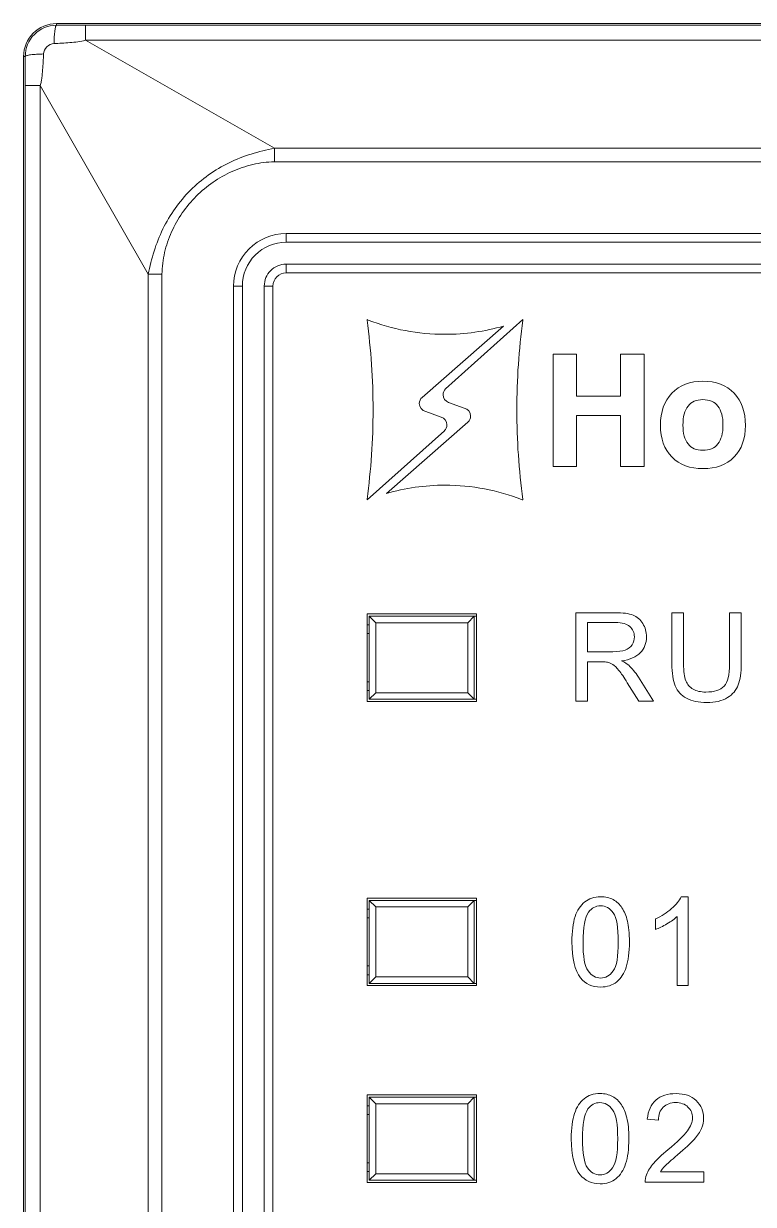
# Model space of a CAD drawing. Header units: millimetres. Extents: x 33157 to 59611, y -29750 to 1750.
# Drawn here: x 53530.83 to 53547.51, y -3609.7 to -3582.7 of the extents above; entities that cross this region are included whole.
import ezdxf

# ---------------------------------------------------------------- set-up
doc = ezdxf.new("R2010")
doc.units = ezdxf.units.MM
doc.layers.add('layer 1', color=7, linetype='Continuous', lineweight=18)

msp = doc.modelspace()

# ---------------------------------------------------------------- linework, layer by layer
at = {"layer": 'layer 1', "lineweight": 9}
for p, q in [((53531.582, -3582.699), (53531.582, -3582.735)), ((53532.246, -3582.736), (53532.246, -3583.078)), ((53530.832, -3583.449), (53530.832, -3681.948)), ((53530.87, -3584.113), (53530.87, -3584.113)), ((53530.87, -3584.113), (53530.87, -3681.284)), ((53531.212, -3584.113), (53531.212, -3584.113)), ((53531.212, -3584.113), (53531.212, -3681.284)), ((53536.563, -3585.545), (53536.563, -3585.861)), ((53536.832, -3587.499), (53536.832, -3587.699)), ((53536.832, -3588.199), (53536.832, -3588.399)), ((53533.678, -3588.429), (53533.678, -3676.968)), ((53533.994, -3588.429), (53533.994, -3676.968)), ((53535.632, -3588.699), (53535.632, -3588.699)), ((53535.632, -3588.699), (53535.632, -3676.698)), ((53535.832, -3588.699), (53535.832, -3588.699)), ((53535.832, -3588.699), (53535.832, -3676.698)), ((53536.332, -3588.699), (53536.332, -3676.698)), ((53536.532, -3588.699), (53536.532, -3676.698)), ((53538.682, -3596.199), (53538.682, -3598.199)), ((53538.732, -3596.249), (53538.732, -3598.149)), ((53538.882, -3596.399), (53538.882, -3597.999)), ((53540.982, -3596.399), (53540.982, -3597.999)), ((53541.132, -3596.249), (53541.132, -3598.149)), ((53541.182, -3596.199), (53541.182, -3598.199)), ((53538.682, -3602.699), (53538.682, -3604.699)), ((53538.732, -3602.749), (53538.732, -3604.649)), ((53538.882, -3602.899), (53538.882, -3604.499)), ((53540.982, -3602.899), (53540.982, -3604.499)), ((53541.132, -3602.749), (53541.132, -3604.649)), ((53541.182, -3602.699), (53541.182, -3604.699)), ((53538.682, -3607.199), (53538.682, -3609.199)), ((53538.732, -3607.249), (53538.732, -3609.149)), ((53541.132, -3607.249), (53541.132, -3609.149)), ((53541.182, -3607.199), (53541.182, -3609.199)), ((53538.882, -3607.399), (53538.882, -3608.999)), ((53540.982, -3607.399), (53540.982, -3608.999))]:
    msp.add_line(p, q, dxfattribs=at)
for points, knots in [([(53531.582, -3582.699), (53531.383, -3582.699), (53531.192, -3582.778), (53531.052, -3582.918), (53530.911, -3583.059), (53530.832, -3583.25), (53530.832, -3583.449)], [0, 0, 0, 0, 172938.178663, 172938.178663, 172938.178663, 345876.357327, 345876.357327, 345876.357327, 345876.357327]), ([(53531.582, -3582.735), (53531.393, -3582.735), (53531.211, -3582.81), (53531.078, -3582.944), (53530.944, -3583.078), (53530.869, -3583.259), (53530.869, -3583.449)], [0, 0, 0, 0, 172938.332979, 172938.332979, 172938.332979, 345876.665959, 345876.665959, 345876.665959, 345876.665959]), ([(53531.582, -3582.735), (53531.578, -3582.736), (53531.575, -3582.74), (53531.572, -3582.745), (53531.568, -3582.753), (53531.565, -3582.76), (53531.563, -3582.768), (53531.559, -3582.781), (53531.556, -3582.794), (53531.554, -3582.807), (53531.551, -3582.824), (53531.548, -3582.841), (53531.546, -3582.858), (53531.54, -3582.902), (53531.536, -3582.947), (53531.533, -3582.992), (53531.53, -3583.047), (53531.528, -3583.101), (53531.527, -3583.156)], [0, 0, 0, 0, 146819.577809, 146819.577809, 146819.577809, 293639.155617, 293639.155617, 293639.155617, 440458.733426, 440458.733426, 440458.733426, 587278.311234, 587278.311234, 587278.311234, 734097.889043, 734097.889043, 734097.889043, 880917.466851, 880917.466851, 880917.466851, 880917.466851]), ([(53531.289, -3583.393), (53531.293, -3583.334), (53531.321, -3583.274), (53531.364, -3583.231), (53531.408, -3583.187), (53531.467, -3583.159), (53531.527, -3583.156)], [0, 0, 0, 0, 172940.18544, 172940.18544, 172940.18544, 345880.37088, 345880.37088, 345880.37088, 345880.37088]), ([(53531.527, -3583.156), (53531.587, -3583.153), (53531.647, -3583.149), (53531.707, -3583.146), (53531.768, -3583.142), (53531.828, -3583.138), (53531.888, -3583.133), (53531.948, -3583.128), (53532.008, -3583.122), (53532.069, -3583.115), (53532.129, -3583.108), (53532.19, -3583.1), (53532.246, -3583.078)], [0, 0, 0, 0, 153350.72458, 153350.72458, 153350.72458, 306701.449159, 306701.449159, 306701.449159, 460052.173739, 460052.173739, 460052.173739, 613402.898318, 613402.898318, 613402.898318, 613402.898318]), ([(53530.869, -3583.449), (53530.87, -3583.444), (53530.874, -3583.441), (53530.878, -3583.439), (53530.886, -3583.434), (53530.894, -3583.432), (53530.902, -3583.429), (53530.914, -3583.426), (53530.927, -3583.423), (53530.94, -3583.42), (53530.957, -3583.417), (53530.974, -3583.415), (53530.991, -3583.412), (53531.036, -3583.406), (53531.081, -3583.403), (53531.126, -3583.4), (53531.18, -3583.396), (53531.235, -3583.394), (53531.289, -3583.393)], [0, 0, 0, 0, 146818.858922, 146818.858922, 146818.858922, 293637.717843, 293637.717843, 293637.717843, 440456.576765, 440456.576765, 440456.576765, 587275.435687, 587275.435687, 587275.435687, 734094.294609, 734094.294609, 734094.294609, 880913.15353, 880913.15353, 880913.15353, 880913.15353]), ([(53531.212, -3584.113), (53531.223, -3584.085), (53531.23, -3584.055), (53531.235, -3584.025), (53531.241, -3583.995), (53531.245, -3583.965), (53531.249, -3583.935), (53531.256, -3583.875), (53531.262, -3583.815), (53531.267, -3583.755), (53531.271, -3583.694), (53531.275, -3583.634), (53531.279, -3583.574), (53531.283, -3583.514), (53531.286, -3583.453), (53531.289, -3583.393)], [0, 0, 0, 0, 149066.354055, 149066.354055, 149066.354055, 298132.70811, 298132.70811, 298132.70811, 447199.062165, 447199.062165, 447199.062165, 596265.41622, 596265.41622, 596265.41622, 745331.770275, 745331.770275, 745331.770275, 745331.770275]), ([(53536.563, -3585.545), (53536.475, -3585.566), (53536.386, -3585.586), (53536.298, -3585.608), (53536.21, -3585.63), (53536.122, -3585.654), (53536.035, -3585.681), (53535.862, -3585.735), (53535.692, -3585.802), (53535.529, -3585.881), (53535.365, -3585.961), (53535.209, -3586.054), (53535.06, -3586.159), (53534.912, -3586.265), (53534.773, -3586.382), (53534.644, -3586.511), (53534.516, -3586.639), (53534.398, -3586.779), (53534.293, -3586.927), (53534.187, -3587.075), (53534.094, -3587.232), (53534.015, -3587.395), (53533.935, -3587.559), (53533.869, -3587.729), (53533.814, -3587.902), (53533.787, -3587.989), (53533.763, -3588.076), (53533.741, -3588.164), (53533.719, -3588.252), (53533.7, -3588.341), (53533.678, -3588.429)], [0, 0, 0, 0, 141607.531599, 141607.531599, 141607.531599, 283215.063199, 283215.063199, 283215.063199, 424822.594798, 424822.594798, 424822.594798, 566430.126398, 566430.126398, 566430.126398, 708037.657997, 708037.657997, 708037.657997, 849645.189597, 849645.189597, 849645.189597, 991252.721196, 991252.721196, 991252.721196, 1132860.252796, 1132860.252796, 1132860.252796, 1274467.784395, 1274467.784395, 1274467.784395, 1416075.315994, 1416075.315994, 1416075.315994, 1416075.315994]), ([(53536.563, -3585.861), (53536.397, -3585.861), (53536.23, -3585.883), (53536.068, -3585.921), (53535.906, -3585.959), (53535.748, -3586.013), (53535.596, -3586.081), (53535.293, -3586.216), (53535.014, -3586.409), (53534.778, -3586.645), (53534.543, -3586.881), (53534.35, -3587.16), (53534.214, -3587.462), (53534.146, -3587.614), (53534.092, -3587.772), (53534.054, -3587.935), (53534.017, -3588.097), (53533.994, -3588.263), (53533.994, -3588.429)], [0, 0, 0, 0, 146832.635, 146832.635, 146832.635, 293665.270001, 293665.270001, 293665.270001, 440497.905001, 440497.905001, 440497.905001, 587330.540002, 587330.540002, 587330.540002, 734163.175002, 734163.175002, 734163.175002, 880995.810003, 880995.810003, 880995.810003, 880995.810003]), ([(53536.832, -3587.499), (53536.514, -3587.499), (53536.209, -3587.625), (53535.984, -3587.85), (53535.759, -3588.075), (53535.632, -3588.38), (53535.632, -3588.699)], [0, 0, 0, 0, 172961.595065, 172961.595065, 172961.595065, 345923.190131, 345923.190131, 345923.190131, 345923.190131]), ([(53536.832, -3587.699), (53536.567, -3587.699), (53536.313, -3587.804), (53536.125, -3587.991), (53535.937, -3588.179), (53535.832, -3588.433), (53535.832, -3588.699)], [0, 0, 0, 0, 172962.433945, 172962.433945, 172962.433945, 345924.867891, 345924.867891, 345924.867891, 345924.867891]), ([(53536.832, -3588.199), (53536.699, -3588.199), (53536.572, -3588.251), (53536.479, -3588.345), (53536.385, -3588.439), (53536.332, -3588.566), (53536.332, -3588.699)], [0, 0, 0, 0, 172964.531623, 172964.531623, 172964.531623, 345929.063246, 345929.063246, 345929.063246, 345929.063246]), ([(53536.832, -3588.399), (53536.753, -3588.399), (53536.676, -3588.43), (53536.62, -3588.486), (53536.564, -3588.543), (53536.532, -3588.619), (53536.532, -3588.699)], [0, 0, 0, 0, 172965.370654, 172965.370654, 172965.370654, 345930.741307, 345930.741307, 345930.741307, 345930.741307])]:
    msp.add_open_spline(points, degree=3, knots=knots, dxfattribs=at)
for points in [[(53564.782, -3582.699), (53564.782, -3582.699), (53531.582, -3582.699), (53531.582, -3582.699)], [(53531.582, -3582.735), (53531.803, -3582.736), (53532.025, -3582.736), (53532.246, -3582.736)], [(53532.246, -3582.736), (53532.246, -3582.736), (53564.118, -3582.736), (53564.118, -3582.736)], [(53532.246, -3583.078), (53532.246, -3583.078), (53564.118, -3583.078), (53564.118, -3583.078)], [(53532.246, -3583.078), (53532.246, -3583.078), (53536.563, -3585.545), (53536.563, -3585.545)], [(53530.869, -3583.449), (53530.869, -3583.449), (53530.832, -3583.449), (53530.832, -3583.449)], [(53530.87, -3584.113), (53530.87, -3583.891), (53530.869, -3583.67), (53530.869, -3583.449)], [(53530.87, -3584.113), (53530.87, -3584.113), (53531.212, -3584.113), (53531.212, -3584.113)], [(53531.212, -3584.113), (53531.212, -3584.113), (53533.678, -3588.429), (53533.678, -3588.429)], [(53559.801, -3585.545), (53559.801, -3585.545), (53536.563, -3585.545), (53536.563, -3585.545)], [(53559.801, -3585.861), (53559.801, -3585.861), (53536.563, -3585.861), (53536.563, -3585.861)], [(53536.832, -3587.499), (53536.832, -3587.499), (53559.532, -3587.499), (53559.532, -3587.499)], [(53536.832, -3587.699), (53536.832, -3587.699), (53559.532, -3587.699), (53559.532, -3587.699)], [(53559.532, -3588.199), (53559.532, -3588.199), (53536.832, -3588.199), (53536.832, -3588.199)], [(53533.994, -3588.429), (53533.994, -3588.429), (53533.678, -3588.429), (53533.678, -3588.429)], [(53559.532, -3588.399), (53559.532, -3588.399), (53536.832, -3588.399), (53536.832, -3588.399)], [(53535.632, -3588.699), (53535.632, -3588.699), (53535.832, -3588.699), (53535.832, -3588.699)], [(53536.532, -3588.699), (53536.532, -3588.699), (53536.332, -3588.699), (53536.332, -3588.699)], [(53541.182, -3596.199), (53541.182, -3596.199), (53538.682, -3596.199), (53538.682, -3596.199)], [(53538.732, -3596.449), (53538.732, -3596.449), (53538.682, -3596.449), (53538.682, -3596.449)], [(53538.732, -3596.249), (53538.732, -3596.249), (53541.182, -3596.249), (53541.182, -3596.249)], [(53538.732, -3596.249), (53538.732, -3596.249), (53538.882, -3596.399), (53538.882, -3596.399)], [(53540.982, -3596.399), (53540.982, -3596.399), (53538.882, -3596.399), (53538.882, -3596.399)], [(53541.132, -3596.249), (53541.132, -3596.249), (53540.982, -3596.399), (53540.982, -3596.399)], [(53538.732, -3596.649), (53538.732, -3596.649), (53538.682, -3596.649), (53538.682, -3596.649)], [(53538.682, -3597.749), (53538.682, -3597.749), (53538.732, -3597.749), (53538.732, -3597.749)], [(53538.682, -3597.949), (53538.682, -3597.949), (53538.732, -3597.949), (53538.732, -3597.949)], [(53538.732, -3598.149), (53538.732, -3598.149), (53538.882, -3597.999), (53538.882, -3597.999)], [(53538.882, -3597.999), (53538.882, -3597.999), (53540.982, -3597.999), (53540.982, -3597.999)], [(53541.132, -3598.149), (53541.132, -3598.149), (53540.982, -3597.999), (53540.982, -3597.999)], [(53538.682, -3598.199), (53538.682, -3598.199), (53541.182, -3598.199), (53541.182, -3598.199)], [(53538.732, -3598.149), (53538.732, -3598.149), (53541.182, -3598.149), (53541.182, -3598.149)], [(53541.182, -3602.699), (53541.182, -3602.699), (53538.682, -3602.699), (53538.682, -3602.699)], [(53538.732, -3602.749), (53538.732, -3602.749), (53541.182, -3602.749), (53541.182, -3602.749)], [(53538.732, -3602.749), (53538.732, -3602.749), (53538.882, -3602.899), (53538.882, -3602.899)], [(53540.982, -3602.899), (53540.982, -3602.899), (53538.882, -3602.899), (53538.882, -3602.899)], [(53541.132, -3602.749), (53541.132, -3602.749), (53540.982, -3602.899), (53540.982, -3602.899)], [(53538.732, -3602.949), (53538.732, -3602.949), (53538.682, -3602.949), (53538.682, -3602.949)], [(53538.732, -3603.149), (53538.732, -3603.149), (53538.682, -3603.149), (53538.682, -3603.149)], [(53538.682, -3604.249), (53538.682, -3604.249), (53538.732, -3604.249), (53538.732, -3604.249)], [(53538.682, -3604.449), (53538.682, -3604.449), (53538.732, -3604.449), (53538.732, -3604.449)], [(53538.732, -3604.649), (53538.732, -3604.649), (53538.882, -3604.499), (53538.882, -3604.499)], [(53538.882, -3604.499), (53538.882, -3604.499), (53540.982, -3604.499), (53540.982, -3604.499)], [(53541.132, -3604.649), (53541.132, -3604.649), (53540.982, -3604.499), (53540.982, -3604.499)], [(53538.682, -3604.699), (53538.682, -3604.699), (53541.182, -3604.699), (53541.182, -3604.699)], [(53538.732, -3604.649), (53538.732, -3604.649), (53541.182, -3604.649), (53541.182, -3604.649)], [(53541.182, -3607.199), (53541.182, -3607.199), (53538.682, -3607.199), (53538.682, -3607.199)], [(53538.732, -3607.249), (53538.732, -3607.249), (53541.182, -3607.249), (53541.182, -3607.249)], [(53538.732, -3607.249), (53538.732, -3607.249), (53538.882, -3607.399), (53538.882, -3607.399)], [(53541.132, -3607.249), (53541.132, -3607.249), (53540.982, -3607.399), (53540.982, -3607.399)], [(53538.732, -3607.449), (53538.732, -3607.449), (53538.682, -3607.449), (53538.682, -3607.449)], [(53540.982, -3607.399), (53540.982, -3607.399), (53538.882, -3607.399), (53538.882, -3607.399)], [(53538.732, -3607.649), (53538.732, -3607.649), (53538.682, -3607.649), (53538.682, -3607.649)], [(53538.682, -3608.749), (53538.682, -3608.749), (53538.732, -3608.749), (53538.732, -3608.749)], [(53538.682, -3608.949), (53538.682, -3608.949), (53538.732, -3608.949), (53538.732, -3608.949)], [(53538.732, -3609.149), (53538.732, -3609.149), (53541.182, -3609.149), (53541.182, -3609.149)], [(53538.732, -3609.149), (53538.732, -3609.149), (53538.882, -3608.999), (53538.882, -3608.999)], [(53538.882, -3608.999), (53538.882, -3608.999), (53540.982, -3608.999), (53540.982, -3608.999)], [(53541.132, -3609.149), (53541.132, -3609.149), (53540.982, -3608.999), (53540.982, -3608.999)], [(53538.682, -3609.199), (53538.682, -3609.199), (53541.182, -3609.199), (53541.182, -3609.199)]]:
    msp.add_open_spline(points, degree=3, dxfattribs=at)
at = {"layer": 'layer 1'}
for points, knots in [([(53540.377, -3591.697), (53540.377, -3591.697), (53540.377, -3591.697), (53540.377, -3591.697), (53540.377, -3591.697), (53540.022, -3591.567), (53540.022, -3591.567), (53539.938, -3591.549), (53539.875, -3591.474), (53539.875, -3591.385), (53539.875, -3591.33), (53539.9, -3591.28), (53539.939, -3591.246), (53539.939, -3591.246), (53539.938, -3591.245), (53539.938, -3591.245), (53539.938, -3591.245), (53541.801, -3589.616), (53541.801, -3589.616), (53541.376, -3589.738), (53540.927, -3589.804), (53540.462, -3589.804), (53539.844, -3589.804), (53539.253, -3589.688), (53538.709, -3589.477), (53538.7, -3589.474), (53538.691, -3589.471), (53538.682, -3589.468), (53538.682, -3589.468), (53538.682, -3589.48), (53538.682, -3589.48), (53538.772, -3590.15), (53538.82, -3590.833), (53538.82, -3591.528), (53538.82, -3592.223), (53538.772, -3592.906), (53538.682, -3593.576), (53538.682, -3593.576), (53538.682, -3593.591), (53538.682, -3593.591), (53538.682, -3593.591), (53540.449, -3592.008), (53540.449, -3592.008), (53540.449, -3592.008), (53540.449, -3592.007), (53540.449, -3592.007), (53540.484, -3591.973), (53540.506, -3591.926), (53540.506, -3591.873), (53540.506, -3591.79), (53540.452, -3591.721), (53540.377, -3591.697)], [0, 0, 0, 0, 138287.019992, 138287.019992, 138287.019992, 276574.039984, 276574.039984, 276574.039984, 414861.059976, 414861.059976, 414861.059976, 553148.079968, 553148.079968, 553148.079968, 691435.09996, 691435.09996, 691435.09996, 829722.119952, 829722.119952, 829722.119952, 968009.139944, 968009.139944, 968009.139944, 1106296.159936, 1106296.159936, 1106296.159936, 1244583.179928, 1244583.179928, 1244583.179928, 1382870.19992, 1382870.19992, 1382870.19992, 1521157.219912, 1521157.219912, 1521157.219912, 1659444.239904, 1659444.239904, 1659444.239904, 1797731.259896, 1797731.259896, 1797731.259896, 1936018.279888, 1936018.279888, 1936018.279888, 2074305.29988, 2074305.29988, 2074305.29988, 2212592.319872, 2212592.319872, 2212592.319872, 2350879.339865, 2350879.339865, 2350879.339865, 2350879.339865]), ([(53540.547, -3591.361), (53540.547, -3591.361), (53540.547, -3591.361), (53540.547, -3591.361), (53540.547, -3591.361), (53540.903, -3591.491), (53540.903, -3591.491), (53540.987, -3591.509), (53541.05, -3591.583), (53541.05, -3591.673), (53541.05, -3591.728), (53541.025, -3591.778), (53540.986, -3591.812), (53540.986, -3591.812), (53540.986, -3591.813), (53540.986, -3591.813), (53540.986, -3591.813), (53539.123, -3593.442), (53539.123, -3593.442), (53539.549, -3593.32), (53539.998, -3593.254), (53540.462, -3593.254), (53541.081, -3593.254), (53541.671, -3593.37), (53542.215, -3593.581), (53542.224, -3593.584), (53542.233, -3593.587), (53542.243, -3593.59), (53542.243, -3593.59), (53542.243, -3593.578), (53542.243, -3593.578), (53542.152, -3592.908), (53542.105, -3592.225), (53542.105, -3591.53), (53542.105, -3590.835), (53542.152, -3590.151), (53542.243, -3589.481), (53542.243, -3589.481), (53542.243, -3589.467), (53542.243, -3589.467), (53542.243, -3589.467), (53540.475, -3591.05), (53540.475, -3591.05), (53540.475, -3591.05), (53540.476, -3591.051), (53540.476, -3591.051), (53540.44, -3591.085), (53540.418, -3591.132), (53540.418, -3591.185), (53540.418, -3591.268), (53540.473, -3591.337), (53540.547, -3591.361)], [0, 0, 0, 0, 138292.712549, 138292.712549, 138292.712549, 276585.425098, 276585.425098, 276585.425098, 414878.137648, 414878.137648, 414878.137648, 553170.850197, 553170.850197, 553170.850197, 691463.562746, 691463.562746, 691463.562746, 829756.275295, 829756.275295, 829756.275295, 968048.987845, 968048.987845, 968048.987845, 1106341.700394, 1106341.700394, 1106341.700394, 1244634.412943, 1244634.412943, 1244634.412943, 1382927.125492, 1382927.125492, 1382927.125492, 1521219.838041, 1521219.838041, 1521219.838041, 1659512.550591, 1659512.550591, 1659512.550591, 1797805.26314, 1797805.26314, 1797805.26314, 1936097.975689, 1936097.975689, 1936097.975689, 2074390.688238, 2074390.688238, 2074390.688238, 2212683.400788, 2212683.400788, 2212683.400788, 2350976.113337, 2350976.113337, 2350976.113337, 2350976.113337]), ([(53542.936, -3590.26), (53542.936, -3590.26), (53543.204, -3590.26), (53543.204, -3590.26), (53543.204, -3590.26), (53543.473, -3590.26), (53543.473, -3590.26), (53543.473, -3590.26), (53543.473, -3591.22), (53543.473, -3591.22), (53543.473, -3591.22), (53544.477, -3591.22), (53544.477, -3591.22), (53544.477, -3591.22), (53544.477, -3590.26), (53544.477, -3590.26), (53544.477, -3590.26), (53544.744, -3590.26), (53544.744, -3590.26), (53544.744, -3590.26), (53545.013, -3590.26), (53545.013, -3590.26), (53545.013, -3590.26), (53545.013, -3592.826), (53545.013, -3592.826), (53545.013, -3592.826), (53544.746, -3592.826), (53544.746, -3592.826), (53544.746, -3592.826), (53544.477, -3592.826), (53544.477, -3592.826), (53544.477, -3592.826), (53544.477, -3591.662), (53544.477, -3591.662), (53544.477, -3591.662), (53543.473, -3591.662), (53543.473, -3591.662), (53543.473, -3591.662), (53543.473, -3592.826), (53543.473, -3592.826), (53543.473, -3592.826), (53543.205, -3592.826), (53543.205, -3592.826), (53543.205, -3592.826), (53542.936, -3592.826), (53542.936, -3592.826), (53542.936, -3592.826), (53542.936, -3590.26), (53542.936, -3590.26)], [0, 0, 0, 0, 138695.047949, 138695.047949, 138695.047949, 277390.095898, 277390.095898, 277390.095898, 416085.143847, 416085.143847, 416085.143847, 554780.191796, 554780.191796, 554780.191796, 693475.239745, 693475.239745, 693475.239745, 832170.287695, 832170.287695, 832170.287695, 970865.335644, 970865.335644, 970865.335644, 1109560.383593, 1109560.383593, 1109560.383593, 1248255.431542, 1248255.431542, 1248255.431542, 1386950.479491, 1386950.479491, 1386950.479491, 1525645.52744, 1525645.52744, 1525645.52744, 1664340.575389, 1664340.575389, 1664340.575389, 1803035.623338, 1803035.623338, 1803035.623338, 1941730.671287, 1941730.671287, 1941730.671287, 2080425.719236, 2080425.719236, 2080425.719236, 2219120.767186, 2219120.767186, 2219120.767186, 2219120.767186]), ([(53545.651, -3592.609), (53545.476, -3592.431), (53545.388, -3592.19), (53545.388, -3591.888), (53545.388, -3591.578), (53545.476, -3591.333), (53545.651, -3591.151), (53545.826, -3590.969), (53546.062, -3590.877), (53546.359, -3590.877), (53546.658, -3590.877), (53546.895, -3590.969), (53547.07, -3591.151), (53547.245, -3591.333), (53547.332, -3591.578), (53547.332, -3591.888), (53547.332, -3592.19), (53547.245, -3592.431), (53547.07, -3592.609), (53546.895, -3592.787), (53546.658, -3592.876), (53546.359, -3592.876), (53546.062, -3592.876), (53545.826, -3592.787), (53545.651, -3592.609)], [0, 0, 0, 0, 143602.524298, 143602.524298, 143602.524298, 287205.048595, 287205.048595, 287205.048595, 430807.572893, 430807.572893, 430807.572893, 574410.09719, 574410.09719, 574410.09719, 718012.621488, 718012.621488, 718012.621488, 861615.145785, 861615.145785, 861615.145785, 1005217.670083, 1005217.670083, 1005217.670083, 1148820.19438, 1148820.19438, 1148820.19438, 1148820.19438]), ([(53546.701, -3592.31), (53546.779, -3592.212), (53546.818, -3592.069), (53546.818, -3591.882), (53546.818, -3591.691), (53546.779, -3591.545), (53546.701, -3591.446), (53546.622, -3591.346), (53546.509, -3591.297), (53546.359, -3591.297), (53546.21, -3591.297), (53546.096, -3591.346), (53546.019, -3591.446), (53545.941, -3591.545), (53545.902, -3591.691), (53545.902, -3591.882), (53545.902, -3592.069), (53545.941, -3592.212), (53546.019, -3592.31), (53546.096, -3592.407), (53546.21, -3592.456), (53546.359, -3592.456), (53546.509, -3592.456), (53546.622, -3592.407), (53546.701, -3592.31)], [0, 0, 0, 0, 143603.822194, 143603.822194, 143603.822194, 287207.644388, 287207.644388, 287207.644388, 430811.466582, 430811.466582, 430811.466582, 574415.288776, 574415.288776, 574415.288776, 718019.11097, 718019.11097, 718019.11097, 861622.933164, 861622.933164, 861622.933164, 1005226.755359, 1005226.755359, 1005226.755359, 1148830.577553, 1148830.577553, 1148830.577553, 1148830.577553]), ([(53543.455, -3598.191), (53543.455, -3598.191), (53543.455, -3596.171), (53543.455, -3596.171), (53543.455, -3596.171), (53544.35, -3596.171), (53544.35, -3596.171), (53544.531, -3596.171), (53544.667, -3596.189), (53544.761, -3596.225), (53544.855, -3596.262), (53544.929, -3596.326), (53544.985, -3596.417), (53545.041, -3596.509), (53545.069, -3596.611), (53545.069, -3596.722), (53545.069, -3596.865), (53545.023, -3596.986), (53544.93, -3597.084), (53544.837, -3597.183), (53544.694, -3597.245), (53544.5, -3597.271), (53544.571, -3597.305), (53544.625, -3597.339), (53544.662, -3597.372), (53544.74, -3597.444), (53544.814, -3597.533), (53544.883, -3597.641), (53544.883, -3597.641), (53545.232, -3598.191), (53545.232, -3598.191), (53545.232, -3598.191), (53544.898, -3598.191), (53544.898, -3598.191), (53544.898, -3598.191), (53544.631, -3597.771), (53544.631, -3597.771), (53544.554, -3597.649), (53544.489, -3597.556), (53544.439, -3597.492), (53544.388, -3597.428), (53544.343, -3597.383), (53544.303, -3597.357), (53544.263, -3597.332), (53544.222, -3597.314), (53544.181, -3597.303), (53544.151, -3597.297), (53544.102, -3597.294), (53544.032, -3597.294), (53544.032, -3597.294), (53543.723, -3597.294), (53543.723, -3597.294), (53543.723, -3597.294), (53543.723, -3598.191), (53543.723, -3598.191), (53543.723, -3598.191), (53543.455, -3598.191), (53543.455, -3598.191)], [0, 0, 0, 0, 137833.093454, 137833.093454, 137833.093454, 275666.186907, 275666.186907, 275666.186907, 413499.280361, 413499.280361, 413499.280361, 551332.373815, 551332.373815, 551332.373815, 689165.467269, 689165.467269, 689165.467269, 826998.560722, 826998.560722, 826998.560722, 964831.654176, 964831.654176, 964831.654176, 1102664.74763, 1102664.74763, 1102664.74763, 1240497.841083, 1240497.841083, 1240497.841083, 1378330.934537, 1378330.934537, 1378330.934537, 1516164.027991, 1516164.027991, 1516164.027991, 1653997.121445, 1653997.121445, 1653997.121445, 1791830.214898, 1791830.214898, 1791830.214898, 1929663.308352, 1929663.308352, 1929663.308352, 2067496.401806, 2067496.401806, 2067496.401806, 2205329.495259, 2205329.495259, 2205329.495259, 2343162.588713, 2343162.588713, 2343162.588713, 2480995.682167, 2480995.682167, 2480995.682167, 2618828.775621, 2618828.775621, 2618828.775621, 2618828.775621]), ([(53546.968, -3596.171), (53546.968, -3596.171), (53547.236, -3596.171), (53547.236, -3596.171), (53547.236, -3596.171), (53547.236, -3597.338), (53547.236, -3597.338), (53547.236, -3597.541), (53547.213, -3597.702), (53547.167, -3597.822), (53547.121, -3597.941), (53547.038, -3598.038), (53546.919, -3598.113), (53546.799, -3598.188), (53546.642, -3598.225), (53546.447, -3598.225), (53546.259, -3598.225), (53546.104, -3598.193), (53545.984, -3598.127), (53545.864, -3598.062), (53545.778, -3597.968), (53545.727, -3597.844), (53545.676, -3597.721), (53545.65, -3597.552), (53545.65, -3597.338), (53545.65, -3597.338), (53545.65, -3596.171), (53545.65, -3596.171), (53545.65, -3596.171), (53545.918, -3596.171), (53545.918, -3596.171), (53545.918, -3596.171), (53545.918, -3597.337), (53545.918, -3597.337), (53545.918, -3597.513), (53545.934, -3597.643), (53545.967, -3597.725), (53545.999, -3597.809), (53546.055, -3597.873), (53546.134, -3597.918), (53546.213, -3597.963), (53546.31, -3597.985), (53546.424, -3597.985), (53546.62, -3597.985), (53546.76, -3597.941), (53546.843, -3597.852), (53546.926, -3597.762), (53546.968, -3597.591), (53546.968, -3597.337), (53546.968, -3597.337), (53546.968, -3596.171), (53546.968, -3596.171)], [0, 0, 0, 0, 138312.801028, 138312.801028, 138312.801028, 276625.602056, 276625.602056, 276625.602056, 414938.403084, 414938.403084, 414938.403084, 553251.204112, 553251.204112, 553251.204112, 691564.005139, 691564.005139, 691564.005139, 829876.806167, 829876.806167, 829876.806167, 968189.607195, 968189.607195, 968189.607195, 1106502.408223, 1106502.408223, 1106502.408223, 1244815.209251, 1244815.209251, 1244815.209251, 1383128.010279, 1383128.010279, 1383128.010279, 1521440.811307, 1521440.811307, 1521440.811307, 1659753.612335, 1659753.612335, 1659753.612335, 1798066.413362, 1798066.413362, 1798066.413362, 1936379.21439, 1936379.21439, 1936379.21439, 2074692.015418, 2074692.015418, 2074692.015418, 2213004.816446, 2213004.816446, 2213004.816446, 2351317.617474, 2351317.617474, 2351317.617474, 2351317.617474]), ([(53543.723, -3597.063), (53543.723, -3597.063), (53544.297, -3597.063), (53544.297, -3597.063), (53544.419, -3597.063), (53544.514, -3597.05), (53544.583, -3597.024), (53544.651, -3597), (53544.704, -3596.959), (53544.739, -3596.903), (53544.775, -3596.848), (53544.793, -3596.787), (53544.793, -3596.722), (53544.793, -3596.627), (53544.758, -3596.548), (53544.689, -3596.486), (53544.62, -3596.424), (53544.511, -3596.394), (53544.362, -3596.394), (53544.362, -3596.394), (53543.723, -3596.394), (53543.723, -3596.394), (53543.723, -3596.394), (53543.723, -3597.063), (53543.723, -3597.063)], [0, 0, 0, 0, 143606.606359, 143606.606359, 143606.606359, 287213.212718, 287213.212718, 287213.212718, 430819.819078, 430819.819078, 430819.819078, 574426.425437, 574426.425437, 574426.425437, 718033.031796, 718033.031796, 718033.031796, 861639.638155, 861639.638155, 861639.638155, 1005246.244515, 1005246.244515, 1005246.244515, 1148852.850874, 1148852.850874, 1148852.850874, 1148852.850874]), ([(53543.364, -3603.699), (53543.364, -3603.46), (53543.388, -3603.267), (53543.437, -3603.121), (53543.487, -3602.975), (53543.56, -3602.863), (53543.657, -3602.784), (53543.753, -3602.706), (53543.875, -3602.667), (53544.022, -3602.667), (53544.13, -3602.667), (53544.225, -3602.688), (53544.307, -3602.732), (53544.389, -3602.776), (53544.457, -3602.839), (53544.509, -3602.921), (53544.562, -3603.003), (53544.603, -3603.103), (53544.634, -3603.221), (53544.664, -3603.339), (53544.679, -3603.499), (53544.679, -3603.699), (53544.679, -3603.936), (53544.655, -3604.128), (53544.606, -3604.273), (53544.558, -3604.42), (53544.485, -3604.532), (53544.388, -3604.611), (53544.292, -3604.69), (53544.169, -3604.73), (53544.022, -3604.73), (53543.827, -3604.73), (53543.674, -3604.66), (53543.563, -3604.522), (53543.43, -3604.352), (53543.364, -3604.078), (53543.364, -3603.699)], [0, 0, 0, 0, 140347.526728, 140347.526728, 140347.526728, 280695.053456, 280695.053456, 280695.053456, 421042.580184, 421042.580184, 421042.580184, 561390.106912, 561390.106912, 561390.106912, 701737.633639, 701737.633639, 701737.633639, 842085.160367, 842085.160367, 842085.160367, 982432.687095, 982432.687095, 982432.687095, 1122780.213823, 1122780.213823, 1122780.213823, 1263127.740551, 1263127.740551, 1263127.740551, 1403475.267279, 1403475.267279, 1403475.267279, 1543822.794007, 1543822.794007, 1543822.794007, 1684170.320735, 1684170.320735, 1684170.320735, 1684170.320735]), ([(53546.022, -3604.696), (53546.022, -3604.696), (53545.773, -3604.696), (53545.773, -3604.696), (53545.773, -3604.696), (53545.773, -3603.114), (53545.773, -3603.114), (53545.714, -3603.172), (53545.635, -3603.229), (53545.538, -3603.286), (53545.441, -3603.343), (53545.354, -3603.385), (53545.277, -3603.414), (53545.277, -3603.414), (53545.277, -3603.174), (53545.277, -3603.174), (53545.415, -3603.109), (53545.537, -3603.03), (53545.641, -3602.937), (53545.745, -3602.844), (53545.819, -3602.754), (53545.862, -3602.667), (53545.862, -3602.667), (53546.022, -3602.667), (53546.022, -3602.667), (53546.022, -3602.667), (53546.022, -3604.696), (53546.022, -3604.696)], [0, 0, 0, 0, 142324.390227, 142324.390227, 142324.390227, 284648.780453, 284648.780453, 284648.780453, 426973.17068, 426973.17068, 426973.17068, 569297.560906, 569297.560906, 569297.560906, 711621.951133, 711621.951133, 711621.951133, 853946.34136, 853946.34136, 853946.34136, 996270.731586, 996270.731586, 996270.731586, 1138595.121813, 1138595.121813, 1138595.121813, 1280919.512039, 1280919.512039, 1280919.512039, 1280919.512039]), ([(53543.618, -3603.7), (53543.618, -3604.032), (53543.657, -3604.253), (53543.734, -3604.362), (53543.812, -3604.472), (53543.908, -3604.526), (53544.022, -3604.526), (53544.135, -3604.526), (53544.231, -3604.471), (53544.309, -3604.362), (53544.387, -3604.252), (53544.425, -3604.031), (53544.425, -3603.7), (53544.425, -3603.367), (53544.387, -3603.146), (53544.309, -3603.037), (53544.232, -3602.927), (53544.135, -3602.873), (53544.019, -3602.873), (53543.905, -3602.873), (53543.814, -3602.921), (53543.745, -3603.017), (53543.66, -3603.14), (53543.618, -3603.368), (53543.618, -3603.7)], [0, 0, 0, 0, 143614.780766, 143614.780766, 143614.780766, 287229.561531, 287229.561531, 287229.561531, 430844.342297, 430844.342297, 430844.342297, 574459.123062, 574459.123062, 574459.123062, 718073.903828, 718073.903828, 718073.903828, 861688.684593, 861688.684593, 861688.684593, 1005303.465359, 1005303.465359, 1005303.465359, 1148918.246124, 1148918.246124, 1148918.246124, 1148918.246124]), ([(53543.35, -3608.199), (53543.35, -3607.96), (53543.375, -3607.767), (53543.424, -3607.621), (53543.473, -3607.475), (53543.546, -3607.363), (53543.643, -3607.284), (53543.739, -3607.206), (53543.861, -3607.167), (53544.008, -3607.167), (53544.116, -3607.167), (53544.211, -3607.188), (53544.293, -3607.232), (53544.375, -3607.276), (53544.443, -3607.339), (53544.496, -3607.421), (53544.548, -3607.503), (53544.59, -3607.603), (53544.62, -3607.721), (53544.65, -3607.839), (53544.666, -3607.999), (53544.666, -3608.199), (53544.666, -3608.436), (53544.641, -3608.628), (53544.593, -3608.773), (53544.544, -3608.92), (53544.471, -3609.032), (53544.374, -3609.111), (53544.278, -3609.19), (53544.156, -3609.23), (53544.008, -3609.23), (53543.814, -3609.23), (53543.661, -3609.16), (53543.55, -3609.022), (53543.417, -3608.852), (53543.35, -3608.578), (53543.35, -3608.199)], [0, 0, 0, 0, 140353.70703, 140353.70703, 140353.70703, 280707.41406, 280707.41406, 280707.41406, 421061.12109, 421061.12109, 421061.12109, 561414.82812, 561414.82812, 561414.82812, 701768.53515, 701768.53515, 701768.53515, 842122.24218, 842122.24218, 842122.24218, 982475.94921, 982475.94921, 982475.94921, 1122829.65624, 1122829.65624, 1122829.65624, 1263183.36327, 1263183.36327, 1263183.36327, 1403537.0703, 1403537.0703, 1403537.0703, 1543890.77733, 1543890.77733, 1543890.77733, 1684244.48436, 1684244.48436, 1684244.48436, 1684244.48436]), ([(53546.378, -3608.959), (53546.378, -3608.959), (53546.378, -3609.196), (53546.378, -3609.196), (53546.378, -3609.196), (53545.04, -3609.196), (53545.04, -3609.196), (53545.038, -3609.136), (53545.048, -3609.079), (53545.069, -3609.023), (53545.104, -3608.932), (53545.159, -3608.843), (53545.234, -3608.755), (53545.31, -3608.667), (53545.418, -3608.565), (53545.559, -3608.45), (53545.778, -3608.27), (53545.926, -3608.127), (53546.004, -3608.022), (53546.082, -3607.916), (53546.121, -3607.817), (53546.121, -3607.723), (53546.121, -3607.624), (53546.086, -3607.541), (53546.015, -3607.474), (53545.945, -3607.406), (53545.852, -3607.373), (53545.739, -3607.373), (53545.619, -3607.373), (53545.523, -3607.408), (53545.451, -3607.48), (53545.379, -3607.551), (53545.343, -3607.65), (53545.342, -3607.776), (53545.342, -3607.776), (53545.088, -3607.751), (53545.088, -3607.751), (53545.105, -3607.561), (53545.171, -3607.416), (53545.285, -3607.316), (53545.399, -3607.216), (53545.552, -3607.167), (53545.745, -3607.167), (53545.938, -3607.167), (53546.092, -3607.22), (53546.205, -3607.328), (53546.319, -3607.436), (53546.375, -3607.569), (53546.375, -3607.728), (53546.375, -3607.809), (53546.359, -3607.889), (53546.325, -3607.967), (53546.292, -3608.045), (53546.237, -3608.128), (53546.161, -3608.214), (53546.083, -3608.3), (53545.956, -3608.419), (53545.778, -3608.57), (53545.629, -3608.695), (53545.533, -3608.779), (53545.491, -3608.824), (53545.448, -3608.869), (53545.414, -3608.914), (53545.386, -3608.959), (53545.386, -3608.959), (53546.378, -3608.959), (53546.378, -3608.959)], [0, 0, 0, 0, 137385.905705, 137385.905705, 137385.905705, 274771.811411, 274771.811411, 274771.811411, 412157.717116, 412157.717116, 412157.717116, 549543.622822, 549543.622822, 549543.622822, 686929.528527, 686929.528527, 686929.528527, 824315.434233, 824315.434233, 824315.434233, 961701.339938, 961701.339938, 961701.339938, 1099087.245644, 1099087.245644, 1099087.245644, 1236473.151349, 1236473.151349, 1236473.151349, 1373859.057055, 1373859.057055, 1373859.057055, 1511244.96276, 1511244.96276, 1511244.96276, 1648630.868466, 1648630.868466, 1648630.868466, 1786016.774171, 1786016.774171, 1786016.774171, 1923402.679877, 1923402.679877, 1923402.679877, 2060788.585582, 2060788.585582, 2060788.585582, 2198174.491288, 2198174.491288, 2198174.491288, 2335560.396993, 2335560.396993, 2335560.396993, 2472946.302699, 2472946.302699, 2472946.302699, 2610332.208404, 2610332.208404, 2610332.208404, 2747718.11411, 2747718.11411, 2747718.11411, 2885104.019815, 2885104.019815, 2885104.019815, 3022489.925521, 3022489.925521, 3022489.925521, 3022489.925521]), ([(53543.604, -3608.2), (53543.604, -3608.532), (53543.643, -3608.753), (53543.721, -3608.862), (53543.798, -3608.972), (53543.894, -3609.026), (53544.008, -3609.026), (53544.122, -3609.026), (53544.218, -3608.971), (53544.295, -3608.862), (53544.373, -3608.752), (53544.412, -3608.531), (53544.412, -3608.2), (53544.412, -3607.867), (53544.373, -3607.646), (53544.295, -3607.537), (53544.218, -3607.427), (53544.121, -3607.373), (53544.005, -3607.373), (53543.891, -3607.373), (53543.8, -3607.421), (53543.732, -3607.517), (53543.647, -3607.64), (53543.604, -3607.868), (53543.604, -3608.2)], [0, 0, 0, 0, 143621.105627, 143621.105627, 143621.105627, 287242.211253, 287242.211253, 287242.211253, 430863.31688, 430863.31688, 430863.31688, 574484.422507, 574484.422507, 574484.422507, 718105.528133, 718105.528133, 718105.528133, 861726.63376, 861726.63376, 861726.63376, 1005347.739387, 1005347.739387, 1005347.739387, 1148968.845013, 1148968.845013, 1148968.845013, 1148968.845013])]:
    msp.add_open_spline(points, degree=3, knots=knots, dxfattribs=at)

doc.saveas('drawing.dxf')
